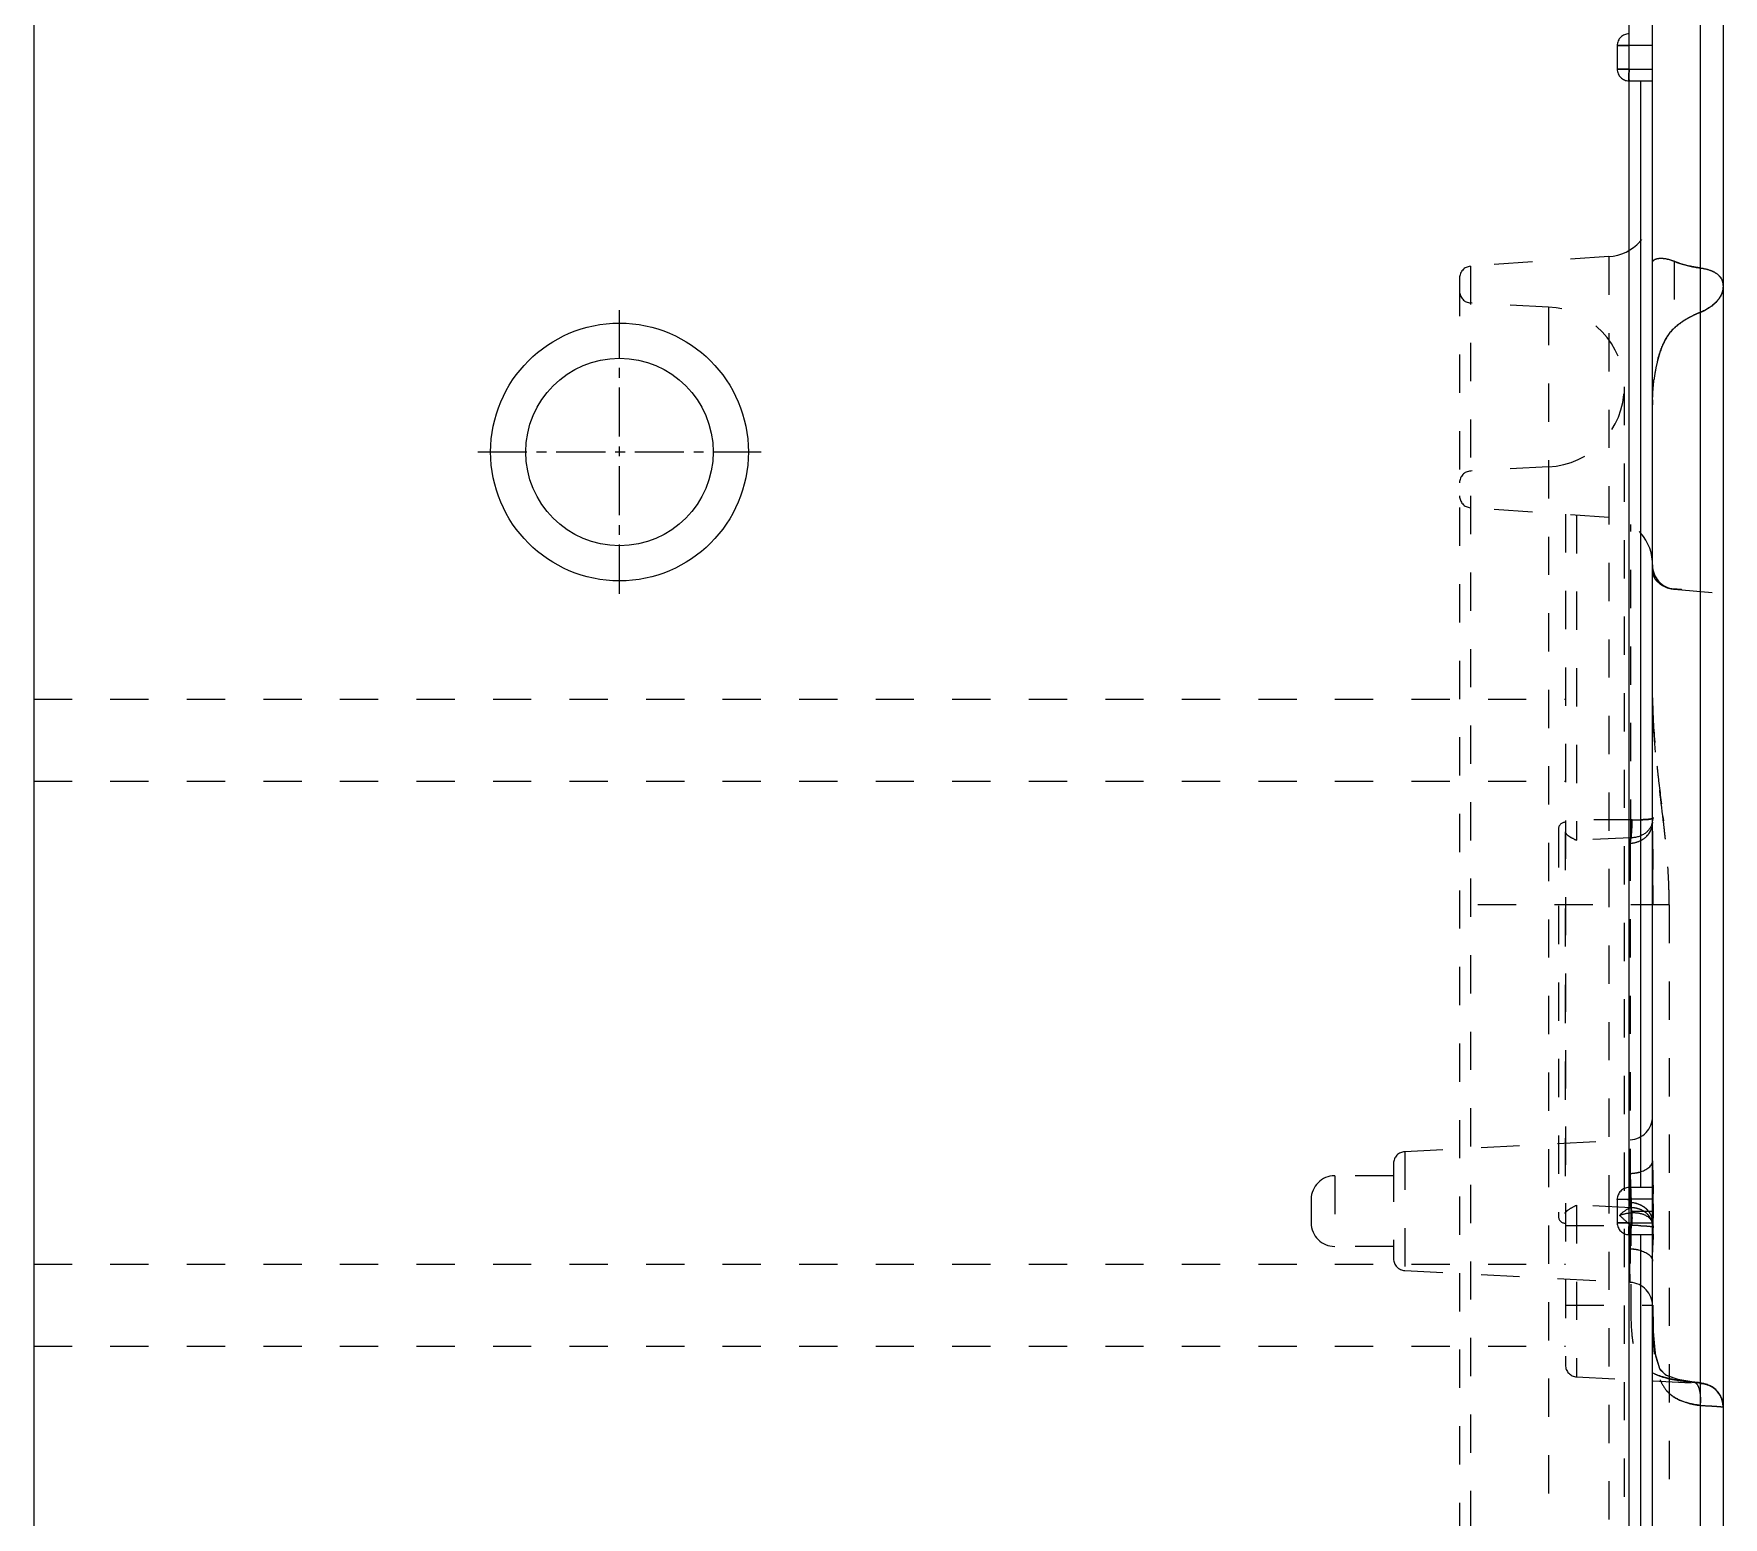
# Model space of a CAD drawing. Header units: millimetres. Extents: x -941 to 1421, y -11614 to -3210.
# Drawn here: x -214.2 to -142, y -6605.1 to -6541.8 of the extents above; entities that cross this region are included whole.
import ezdxf

# ---------------------------------------------------------------- set-up
doc = ezdxf.new("R2010")
doc.units = ezdxf.units.MM
doc.header["$LTSCALE"] = 16.335
doc.linetypes.add('CENTER', pattern=[0.6, 0.375, -0.075, 0.075, -0.075])
doc.linetypes.add('HIDDEN', pattern=[0.2, 0.1, -0.1])
doc.layers.get('0').update_dxf_attribs({"linetype": 'CONTINUOUS'})
doc.layers.add('DEFAULT_2', color=8, linetype='HIDDEN')

msp = doc.modelspace()

# ---------------------------------------------------------------- linework, layer by layer
at = {"color": 7, "linetype": 'Continuous'}
for p, q in [((-214.157, -6411.623), (-214.157, -6791.623)), ((-145.061, -6697.046), (-145.061, -6494.708)), ((-146.066, -6735.76), (-146.066, -6495.949)), ((-143.03, -6506.557), (-143.03, -6655.38)), ((-142.046, -6508.039), (-142.046, -6653.898)), ((-145.061, -6542.273), (-146.068, -6542.273)), ((-146.068, -6543.283), (-145.061, -6543.283)), ((-146.005, -6543.783), (-145.068, -6543.783)), ((-145.563, -6591.018), (-145.563, -6543.783)), ((-145.061, -6591.518), (-146.068, -6591.518)), ((-145.068, -6591.018), (-146.005, -6591.018)), ((-146.068, -6592.528), (-145.061, -6592.528)), ((-146.005, -6593.028), (-145.068, -6593.028)), ((-145.563, -6640.263), (-145.563, -6593.028))]:
    msp.add_line(p, q, dxfattribs=at)
at = {"color": 1, "linetype": 'CENTER', "ltscale": 0.342088}
for p, q in [((-189.157, -6565.673), (-189.157, -6553.573)), ((-195.207, -6559.623), (-183.107, -6559.623))]:
    msp.add_line(p, q, dxfattribs=at)
at = {"color": 7, "linetype": 'Continuous'}
for radius in [5.5, 4]:
    msp.add_circle((-189.157, -6559.623), radius, dxfattribs=at)
at = {"layer": 'DEFAULT_2', "color": 8, "linetype": 'HIDDEN'}
for p, q in [((-146.068, -6542.273), (-146.568, -6542.276)), ((-146.568, -6542.276), (-146.568, -6543.281)), ((-146.068, -6543.281), (-146.568, -6543.281)), ((-146.066, -6543.783), (-146.005, -6543.783)), ((-146.93, -6551.284), (-152.834, -6551.697)), ((-146.93, -6551.284), (-146.931, -6632.855)), ((-152.834, -6551.697), (-152.834, -6632.35)), ((-144.143, -6551.48), (-144.143, -6554.34)), ((-153.302, -6552.198), (-153.302, -6631.849)), ((-149.505, -6553.436), (-152.826, -6553.262)), ((-149.505, -6553.436), (-149.505, -6630.611)), ((-146.267, -6556.848), (-146.267, -6627.198)), ((-149.505, -6560.261), (-152.826, -6560.435)), ((-146.93, -6562.413), (-152.834, -6562)), ((-148.779, -6562.283), (-148.779, -6598.597)), ((-148.303, -6562.317), (-148.303, -6576.198)), ((-145.992, -6576.088), (-145.992, -6562.722)), ((-145.061, -6564.435), (-145.061, -6564.453)), ((-145.045, -6564.649), (-145.04, -6564.673)), ((-144.143, -6565.471), (-144.143, -6565.475)), ((-144.143, -6565.471), (-142.046, -6565.655)), ((-214.157, -6570.173), (-148.779, -6570.173)), ((-214.157, -6573.673), (-148.779, -6573.673)), ((-149.081, -6575.728), (-149.081, -6592.239)), ((-145.929, -6575.323), (-148.779, -6575.323)), ((-145.061, -6575.426), (-145.06, -6575.423)), ((-145.061, -6575.439), (-145.06, -6575.425)), ((-145.061, -6575.439), (-145.06, -6575.426)), ((-145.06, -6575.423), (-145.045, -6575.221)), ((-145.06, -6575.423), (-145.04, -6575.236)), ((-145.06, -6575.426), (-145.06, -6575.424)), ((-145.06, -6575.425), (-145.06, -6575.424)), ((-145.04, -6575.235), (-145.045, -6575.221)), ((-145.04, -6575.236), (-145.04, -6575.235)), ((-144.621, -6575.18), (-144.599, -6575.364)), ((-148.795, -6575.835), (-148.793, -6592.132)), ((-145.986, -6576.088), (-148.303, -6576.198)), ((-146.021, -6576.294), (-146.013, -6577.932)), ((-146.021, -6576.294), (-146.013, -6595.065)), ((-144.349, -6578.958), (-153.302, -6578.958)), ((-144.349, -6578.958), (-144.349, -6605.088)), ((-155.64, -6589.486), (-146.013, -6588.981)), ((-155.64, -6589.486), (-155.64, -6594.561)), ((-156.116, -6589.988), (-156.116, -6594.058)), ((-146.013, -6589.59), (-146.039, -6590.416)), ((-146.013, -6590.035), (-146.021, -6591.673)), ((-158.628, -6590.516), (-158.628, -6593.531)), ((-156.116, -6590.516), (-158.628, -6590.516)), ((-159.633, -6591.521), (-159.633, -6592.526)), ((-146.068, -6591.518), (-146.568, -6591.521)), ((-146.568, -6591.521), (-146.568, -6592.526)), ((-146.005, -6591.018), (-146.066, -6591.018)), ((-148.303, -6591.769), (-148.303, -6599.099)), ((-145.981, -6591.879), (-148.303, -6591.769)), ((-145.992, -6591.878), (-145.992, -6596.043)), ((-145.969, -6592.023), (-145.027, -6592.023)), ((-148.779, -6592.643), (-145.929, -6592.643)), ((-146.068, -6592.526), (-146.568, -6592.526)), ((-146.066, -6593.028), (-146.005, -6593.028)), ((-145.998, -6593.031), (-145.991, -6592.848)), ((-145.064, -6592.529), (-145.061, -6592.527)), ((-145.064, -6592.528), (-145.04, -6592.676)), ((-145.06, -6592.542), (-145.061, -6592.528)), ((-145.06, -6592.543), (-145.061, -6592.54)), ((-145.04, -6592.731), (-145.06, -6592.543)), ((-145.045, -6592.746), (-145.06, -6592.543)), ((-145.039, -6593.01), (-145.05, -6593.482)), ((-145.04, -6592.676), (-145.045, -6592.746)), ((-145.04, -6592.731), (-145.045, -6592.746)), ((-145.04, -6592.731), (-145.04, -6592.731)), ((-156.116, -6593.531), (-158.628, -6593.531)), ((-146.013, -6595.065), (-146.039, -6593.631)), ((-214.157, -6594.293), (-148.779, -6594.293)), ((-155.64, -6594.561), (-146.013, -6595.065)), ((-148.779, -6596.043), (-145.061, -6596.043)), ((-144.939, -6598.125), (-145.021, -6597.163)), ((-214.157, -6597.793), (-148.779, -6597.793)), ((-144.755, -6598.755), (-144.939, -6598.125)), ((-144.501, -6599.021), (-144.741, -6598.77)), ((-148.303, -6599.099), (-142.998, -6599.377)), ((-143.982, -6599.209), (-144.501, -6599.021)), ((-143.306, -6599.318), (-143.982, -6599.209)), ((-143.306, -6599.318), (-143.919, -6599.222)), ((-143.367, -6599.323), (-143.306, -6599.318)), ((-143.306, -6599.318), (-143.306, -6599.318)), ((-143.133, -6599.341), (-143.306, -6599.318)), ((-142.998, -6599.377), (-142.998, -6599.377)), ((-142.046, -6600.372), (-142.056, -6600.234))]:
    msp.add_line(p, q, dxfattribs=at)
for points in [[(-143.919, -6599.222), (-144.469, -6599.039), (-144.733, -6598.794), (-144.924, -6598.213), (-145.017, -6597.263), (-145.04, -6596.043)], [(-142.285, -6599.729), (-142.407, -6599.608), (-142.539, -6599.515), (-142.675, -6599.448), (-142.795, -6599.407), (-142.878, -6599.387), (-142.975, -6599.367), (-143.104, -6599.345), (-143.263, -6599.323), (-143.306, -6599.318)], [(-142.295, -6599.718), (-142.421, -6599.597), (-142.556, -6599.505), (-142.695, -6599.44), (-142.81, -6599.403), (-142.894, -6599.384), (-142.996, -6599.363), (-143.133, -6599.341)], [(-142.057, -6600.228), (-142.106, -6600.038), (-142.187, -6599.866), (-142.295, -6599.718)], [(-142.056, -6600.234), (-142.103, -6600.046), (-142.181, -6599.877), (-142.285, -6599.729)]]:
    msp.add_lwpolyline(points, dxfattribs=at)
for centre, radius, start, end in [((-146.066, -6542.276), 0.502, 90, 180), ((-146.066, -6543.281), 0.502, 180, 270), ((-147.071, -6549.279), 2.01, 274, 0), ((-152.799, -6552.198), 0.502, 94, 180), ((-152.799, -6552.76), 0.502, 180, 267), ((-149.684, -6556.848), 3.417, 273, 87), ((-141.716, -6557.13), 3.701, 120.1811, 124.34555), ((-141.605, -6557.319), 3.92, 117.73094, 120.19719), ((-141.477, -6557.565), 4.197, 111.72231, 117.71174), ((-137.915, -6557.397), 7.136, 169.77573, 172.84258), ((-139.119, -6557.176), 5.912, 165.25058, 169.80544), ((-152.799, -6560.936), 0.502, 93, 180), ((-152.799, -6561.499), 0.502, 180, 266), ((-147.071, -6564.418), 2.01, 357.61872, 86), ((-144.056, -6564.47), 1.005, 179.00879, 265), ((-144.073, -6564.354), 1.123, 241.53098, 266.38454), ((-130.663, -6570.106), 14.398, 180.02385, 181.14368), ((-148.779, -6575.727), 0.301, 90, 180), ((-145.859, -6564.253), 11.07, 269.63631, 271.53523), ((-145.951, -6575.398), 0.895, 328.79352, 335.66744), ((-145.792, -6575.263), 0.749, 337.80564, 347.45624), ((-143.764, -6575.419), 1.296, 171.18071, 174.32783), ((-216.592, -6583.749), 72.48, 6.38981, 6.6429), ((-203.99, -6582.331), 59.798, 6.26842, 6.38413), ((-195.336, -6581.384), 51.092, 5.90276, 6.27196), ((-195.098, -6581.36), 50.853, 5.88865, 6.27449), ((-146.066, -6587.978), 1.005, 273, 0), ((-155.613, -6589.988), 0.502, 93, 180), ((-158.628, -6591.521), 1.005, 90, 180), ((-149.345, -6591.233), 3.359, 3.71166, 5.32526), ((-146.066, -6591.521), 0.502, 90, 180), ((-186.924, -6592.057), 41.897, 0.04627, 1.06612), ((-190.417, -6592.115), 45.391, 0.75498, 1.03871), ((-183.707, -6592.034), 38.68, 0.01602, 0.76609), ((-148.779, -6592.24), 0.301, 180, 270), ((-145.98, -6592.942), 1.063, 83.58469, 90.11003), ((-153.816, -6592.687), 7.887, 1.30829, 2.58155), ((-186.924, -6591.989), 41.897, 358.93388, 359.95373), ((-183.707, -6592.013), 38.68, 359.23391, 359.98398), ((-158.628, -6592.526), 1.005, 180, 270), ((-146.066, -6592.526), 0.502, 180, 270), ((-154.125, -6592.698), 8.196, 0.3802, 1.33238), ((-145.864, -6604.244), 11.601, 88.50404, 90.31789), ((-145.793, -6592.704), 0.749, 12.56428, 22.19738), ((-143.508, -6592.528), 1.553, 179.98303, 182.76105), ((-205.152, -6591.661), 60.128, 358.71451, 358.94442), ((-190.417, -6591.932), 45.391, 358.96129, 359.24502), ((-155.613, -6594.059), 0.502, 180, 267), ((-146.066, -6596.069), 1.005, 0, 87), ((-148.277, -6598.597), 0.502, 180, 267), ((-143.051, -6600.381), 1.005, 0, 87)]:
    msp.add_arc(centre, radius, start, end, dxfattribs=at)
for points, knots in [([(-146.568, -6542.276), (-146.57, -6542.274), (-146.546, -6542.278), (-146.531, -6542.272), (-146.48, -6542.274), (-146.424, -6542.273), (-146.351, -6542.273), (-146.238, -6542.275), (-146.148, -6542.276), (-146.086, -6542.276)], [0, 0, 0, 0, 0.019208, 0.075559, 0.167073, 0.290656, 0.441679, 0.615191, 1, 1, 1, 1]), ([(-146.568, -6542.276), (-146.519, -6542.274), (-146.353, -6542.271), (-146.186, -6542.276), (-146.068, -6542.276)], [0, 0, 0, 0, 0.2927, 1, 1, 1, 1]), ([(-146.568, -6543.281), (-146.57, -6543.283), (-146.546, -6543.279), (-146.531, -6543.284), (-146.48, -6543.283), (-146.424, -6543.284), (-146.351, -6543.283), (-146.238, -6543.282), (-146.148, -6543.281), (-146.086, -6543.281)], [0, 0, 0, 0, 0.019208, 0.075559, 0.167073, 0.290657, 0.441679, 0.615191, 1, 1, 1, 1]), ([(-146.066, -6543.283), (-146.066, -6543.401), (-146.07, -6543.568), (-146.067, -6543.735), (-146.066, -6543.783)], [0, 0, 0, 0, 0.707301, 1, 1, 1, 1]), ([(-146.068, -6543.536), (-146.068, -6543.516), (-146.067, -6543.432), (-146.066, -6543.348), (-146.066, -6543.283)], [0, 0, 0, 0, 0.23532, 1, 1, 1, 1]), ([(-146.066, -6543.783), (-146.066, -6543.778), (-146.07, -6543.695), (-146.069, -6543.613), (-146.068, -6543.536)], [0, 0, 0, 0, 0.068525, 1, 1, 1, 1]), ([(-145.061, -6551.53), (-145.063, -6551.433), (-144.866, -6551.357), (-144.683, -6551.351), (-144.448, -6551.371), (-144.267, -6551.427), (-144.143, -6551.48)], [0, 0, 0, 0, 0.294576, 0.428867, 0.591363, 1, 1, 1, 1]), ([(-144.143, -6551.48), (-144.063, -6551.514), (-143.704, -6551.65), (-143.325, -6551.73), (-143.03, -6551.767)], [0, 0, 0, 0, 0.226355, 1, 1, 1, 1]), ([(-143.03, -6551.767), (-143.134, -6551.754), (-143.513, -6551.695), (-143.887, -6551.59), (-144.143, -6551.48)], [0, 0, 0, 0, 0.272758, 1, 1, 1, 1]), ([(-143.03, -6551.767), (-142.886, -6551.785), (-142.626, -6551.842), (-142.299, -6552.006), (-142.09, -6552.239), (-142.046, -6552.425), (-142.046, -6552.512)], [0, 0, 0, 0, 0.32446, 0.590081, 0.80576, 1, 1, 1, 1]), ([(-142.179, -6552.148), (-142.2, -6552.123), (-142.301, -6552.017), (-142.429, -6551.941), (-142.533, -6551.896)], [0, 0, 0, 0, 0.225299, 1, 1, 1, 1]), ([(-142.046, -6552.594), (-142.046, -6552.629), (-142.059, -6552.78), (-142.123, -6552.924), (-142.186, -6553.021)], [0, 0, 0, 0, 0.23267, 1, 1, 1, 1]), ([(-142.185, -6553.021), (-142.163, -6552.986), (-142.089, -6552.855), (-142.046, -6552.704), (-142.046, -6552.594)], [0, 0, 0, 0, 0.272371, 1, 1, 1, 1]), ([(-142.046, -6552.512), (-142.046, -6552.416), (-142.082, -6552.282), (-142.157, -6552.175), (-142.179, -6552.148)], [0, 0, 0, 0, 0.736317, 1, 1, 1, 1]), ([(-142.186, -6553.021), (-142.227, -6553.086), (-142.451, -6553.367), (-142.77, -6553.562), (-143.03, -6553.666)], [0, 0, 0, 0, 0.214803, 1, 1, 1, 1]), ([(-143.03, -6553.666), (-142.983, -6553.647), (-142.805, -6553.569), (-142.638, -6553.468), (-142.525, -6553.381)], [0, 0, 0, 0, 0.264595, 1, 1, 1, 1]), ([(-142.525, -6553.381), (-142.507, -6553.367), (-142.44, -6553.313), (-142.376, -6553.254), (-142.333, -6553.208)], [0, 0, 0, 0, 0.26024, 1, 1, 1, 1]), ([(-142.333, -6553.208), (-142.318, -6553.193), (-142.265, -6553.134), (-142.217, -6553.071), (-142.185, -6553.021)], [0, 0, 0, 0, 0.260507, 1, 1, 1, 1]), ([(-143.03, -6553.666), (-143.138, -6553.709), (-143.535, -6553.886), (-143.905, -6554.127), (-144.143, -6554.34)], [0, 0, 0, 0, 0.266437, 1, 1, 1, 1]), ([(-144.143, -6554.34), (-144.117, -6554.316), (-144.008, -6554.222), (-143.893, -6554.136), (-143.804, -6554.074)], [0, 0, 0, 0, 0.244327, 1, 1, 1, 1]), ([(-144.143, -6554.34), (-144.35, -6554.524), (-144.648, -6555.025), (-144.987, -6556.127), (-145.062, -6557.013), (-145.061, -6557.603)], [0, 0, 0, 0, 0.240035, 0.488344, 1, 1, 1, 1]), ([(-144.534, -6554.868), (-144.509, -6554.819), (-144.402, -6554.627), (-144.266, -6554.449), (-144.143, -6554.34)], [0, 0, 0, 0, 0.254256, 1, 1, 1, 1]), ([(-145.061, -6557.603), (-145.061, -6557.511), (-145.057, -6557.145), (-145.03, -6556.779), (-144.995, -6556.508)], [0, 0, 0, 0, 0.25183, 1, 1, 1, 1]), ([(-144.143, -6565.475), (-144.393, -6565.459), (-144.821, -6565.292), (-145.063, -6564.88), (-145.061, -6564.704)], [0, 0, 0, 0, 0.58789, 1, 1, 1, 1]), ([(-145.061, -6564.704), (-145.061, -6564.734), (-145.05, -6564.863), (-144.99, -6564.984), (-144.932, -6565.064)], [0, 0, 0, 0, 0.23052, 1, 1, 1, 1]), ([(-144.932, -6565.064), (-144.912, -6565.09), (-144.822, -6565.201), (-144.704, -6565.289), (-144.608, -6565.341)], [0, 0, 0, 0, 0.22956, 1, 1, 1, 1]), ([(-143.808, -6565.5), (-143.837, -6565.498), (-143.949, -6565.488), (-144.061, -6565.48), (-144.143, -6565.475)], [0, 0, 0, 0, 0.261624, 1, 1, 1, 1]), ([(-144.143, -6565.475), (-144.117, -6565.476), (-144.005, -6565.484), (-143.893, -6565.493), (-143.808, -6565.5)], [0, 0, 0, 0, 0.23807, 1, 1, 1, 1]), ([(-144.563, -6575.682), (-144.669, -6574.735), (-144.859, -6573.313), (-145.019, -6571.455), (-145.061, -6570.543), (-145.061, -6570.112)], [0, 0, 0, 0, 0.5109, 0.768884, 1, 1, 1, 1]), ([(-145.058, -6570.393), (-145.054, -6570.595), (-145.021, -6571.47), (-144.945, -6572.343), (-144.875, -6573.012)], [0, 0, 0, 0, 0.231432, 1, 1, 1, 1]), ([(-144.875, -6573.012), (-144.855, -6573.195), (-144.776, -6573.918), (-144.685, -6574.64), (-144.621, -6575.18)], [0, 0, 0, 0, 0.252603, 1, 1, 1, 1]), ([(-146.013, -6576.322), (-145.891, -6576.317), (-145.644, -6576.259), (-145.232, -6576.02), (-145.061, -6575.661), (-145.061, -6575.439)], [0, 0, 0, 0, 0.261211, 0.527991, 1, 1, 1, 1]), ([(-145.992, -6575.323), (-145.992, -6575.475), (-145.992, -6575.729), (-145.993, -6575.985), (-145.985, -6576.088)], [0, 0, 0, 0, 0.5935, 1, 1, 1, 1]), ([(-145.982, -6576.088), (-145.96, -6575.986), (-145.939, -6575.729), (-145.93, -6575.474), (-145.929, -6575.323)], [0, 0, 0, 0, 0.409051, 1, 1, 1, 1]), ([(-145.061, -6575.426), (-145.103, -6575.612), (-145.358, -6575.972), (-145.773, -6576.088), (-145.982, -6576.088)], [0, 0, 0, 0, 0.476863, 1, 1, 1, 1]), ([(-145.955, -6575.901), (-145.954, -6575.881), (-145.947, -6575.792), (-145.94, -6575.703), (-145.936, -6575.634)], [0, 0, 0, 0, 0.225554, 1, 1, 1, 1]), ([(-145.936, -6575.634), (-145.935, -6575.609), (-145.931, -6575.506), (-145.929, -6575.402), (-145.929, -6575.323)], [0, 0, 0, 0, 0.242902, 1, 1, 1, 1]), ([(-145.929, -6575.323), (-145.813, -6575.324), (-145.604, -6575.323), (-145.316, -6575.309), (-145.157, -6575.296), (-145.04, -6575.262), (-145.04, -6575.236)], [0, 0, 0, 0, 0.385081, 0.702951, 0.913111, 1, 1, 1, 1]), ([(-145.05, -6575.255), (-145.066, -6575.269), (-145.125, -6575.286), (-145.232, -6575.303), (-145.384, -6575.313), (-145.499, -6575.318), (-145.562, -6575.32)], [0, 0, 0, 0, 0.124217, 0.337623, 0.634191, 1, 1, 1, 1]), ([(-145.135, -6575.767), (-145.123, -6575.74), (-145.082, -6575.635), (-145.061, -6575.522), (-145.061, -6575.439)], [0, 0, 0, 0, 0.262988, 1, 1, 1, 1]), ([(-148.795, -6575.829), (-148.795, -6575.835), (-148.79, -6575.866), (-148.771, -6575.891), (-148.756, -6575.91)], [0, 0, 0, 0, 0.222765, 1, 1, 1, 1]), ([(-148.795, -6575.835), (-148.795, -6575.87), (-148.738, -6575.944), (-148.574, -6576.064), (-148.414, -6576.142), (-148.303, -6576.198)], [0, 0, 0, 0, 0.166876, 0.401117, 1, 1, 1, 1]), ([(-148.756, -6575.91), (-148.743, -6575.926), (-148.67, -6576.003), (-148.577, -6576.056), (-148.503, -6576.095)], [0, 0, 0, 0, 0.20494, 1, 1, 1, 1]), ([(-145.986, -6576.088), (-145.994, -6576.121), (-146.006, -6576.189), (-146.01, -6576.26), (-146.021, -6576.294)], [0, 0, 0, 0, 0.487548, 1, 1, 1, 1]), ([(-146.021, -6576.294), (-146.01, -6576.26), (-146.006, -6576.189), (-145.994, -6576.121), (-145.985, -6576.088)], [0, 0, 0, 0, 0.512394, 1, 1, 1, 1]), ([(-146.013, -6576.322), (-145.953, -6576.32), (-145.71, -6576.285), (-145.473, -6576.174), (-145.337, -6576.048)], [0, 0, 0, 0, 0.243564, 1, 1, 1, 1]), ([(-145.987, -6576.104), (-145.98, -6576.092), (-145.957, -6576.026), (-145.959, -6575.956), (-145.955, -6575.901)], [0, 0, 0, 0, 0.205297, 1, 1, 1, 1]), ([(-145.061, -6575.804), (-145.061, -6576.065), (-145.053, -6577.116), (-145.04, -6578.167), (-145.04, -6578.958)], [0, 0, 0, 0, 0.247563, 1, 1, 1, 1]), ([(-145.054, -6576.841), (-145.057, -6576.583), (-145.06, -6576.237), (-145.061, -6575.891), (-145.061, -6575.804)], [0, 0, 0, 0, 0.748169, 1, 1, 1, 1]), ([(-144.349, -6578.958), (-144.349, -6578.721), (-144.366, -6577.776), (-144.442, -6576.834), (-144.515, -6576.13)], [0, 0, 0, 0, 0.251098, 1, 1, 1, 1]), ([(-145.04, -6578.958), (-145.04, -6578.428), (-145.045, -6577.722), (-145.053, -6577.016), (-145.054, -6576.841)], [0, 0, 0, 0, 0.751796, 1, 1, 1, 1]), ([(-146.013, -6590.415), (-145.893, -6590.412), (-145.544, -6590.375), (-145.061, -6590.14), (-145.061, -6589.884)], [0, 0, 0, 0, 0.319372, 1, 1, 1, 1]), ([(-145.135, -6590.081), (-145.123, -6590.065), (-145.084, -6590.006), (-145.061, -6589.935), (-145.061, -6589.884)], [0, 0, 0, 0, 0.27866, 1, 1, 1, 1]), ([(-145.061, -6589.884), (-145.061, -6589.941), (-145.059, -6590.172), (-145.054, -6590.404), (-145.05, -6590.579)], [0, 0, 0, 0, 0.244424, 1, 1, 1, 1]), ([(-146, -6590.921), (-146.005, -6590.873), (-146.026, -6590.688), (-146.055, -6590.502), (-146.055, -6590.364)], [0, 0, 0, 0, 0.25945, 1, 1, 1, 1]), ([(-146.013, -6590.415), (-145.983, -6590.414), (-145.86, -6590.407), (-145.737, -6590.387), (-145.646, -6590.365)], [0, 0, 0, 0, 0.244065, 1, 1, 1, 1]), ([(-146.013, -6590.415), (-146.013, -6590.541), (-146.001, -6591.077), (-145.969, -6591.613), (-145.969, -6592.023)], [0, 0, 0, 0, 0.234798, 1, 1, 1, 1]), ([(-145.05, -6590.579), (-145.049, -6590.637), (-145.043, -6590.875), (-145.037, -6591.113), (-145.034, -6591.292)], [0, 0, 0, 0, 0.24677, 1, 1, 1, 1]), ([(-146.568, -6591.521), (-146.569, -6591.52), (-146.555, -6591.522), (-146.547, -6591.519), (-146.518, -6591.519), (-146.469, -6591.518), (-146.384, -6591.518), (-146.312, -6591.519), (-146.272, -6591.519)], [0, 0, 0, 0, 0.017628, 0.069665, 0.154761, 0.271544, 0.590072, 1, 1, 1, 1]), ([(-146.568, -6591.521), (-146.519, -6591.519), (-146.353, -6591.516), (-146.186, -6591.521), (-146.068, -6591.521)], [0, 0, 0, 0, 0.2927, 1, 1, 1, 1]), ([(-146.013, -6591.644), (-145.77, -6591.656), (-145.398, -6591.798), (-145.113, -6592.185), (-145.061, -6592.415), (-145.061, -6592.527)], [0, 0, 0, 0, 0.516563, 0.762554, 1, 1, 1, 1]), ([(-146.013, -6591.644), (-145.983, -6591.646), (-145.858, -6591.657), (-145.735, -6591.691), (-145.646, -6591.727)], [0, 0, 0, 0, 0.241033, 1, 1, 1, 1]), ([(-145.979, -6591.463), (-145.981, -6591.351), (-145.983, -6591.201), (-145.99, -6591.052), (-145.993, -6591.015)], [0, 0, 0, 0, 0.754295, 1, 1, 1, 1]), ([(-148.717, -6592.013), (-148.728, -6592.022), (-148.762, -6592.054), (-148.795, -6592.098), (-148.795, -6592.132)], [0, 0, 0, 0, 0.300697, 1, 1, 1, 1]), ([(-148.793, -6592.132), (-148.793, -6592.098), (-148.737, -6592.023), (-148.574, -6591.902), (-148.414, -6591.825), (-148.303, -6591.769)], [0, 0, 0, 0, 0.166373, 0.399486, 1, 1, 1, 1]), ([(-145.981, -6591.879), (-146.024, -6591.895), (-146.206, -6591.973), (-146.366, -6592.096), (-146.471, -6592.205)], [0, 0, 0, 0, 0.234946, 1, 1, 1, 1]), ([(-146.471, -6592.205), (-146.328, -6592.148), (-146.026, -6592.075), (-145.589, -6592.093), (-145.235, -6592.247), (-145.095, -6592.437), (-145.064, -6592.53)], [0, 0, 0, 0, 0.29212, 0.579559, 0.81433, 1, 1, 1, 1]), ([(-145.992, -6592.643), (-146.032, -6592.606), (-146.192, -6592.46), (-146.351, -6592.314), (-146.471, -6592.205)], [0, 0, 0, 0, 0.25392, 1, 1, 1, 1]), ([(-145.969, -6592.023), (-145.969, -6592.169), (-145.978, -6592.458), (-145.98, -6592.885), (-146.015, -6593.291), (-146.055, -6593.554), (-146.055, -6593.683)], [0, 0, 0, 0, 0.263598, 0.521943, 0.768816, 1, 1, 1, 1]), ([(-146.021, -6591.673), (-146.01, -6591.707), (-146.006, -6591.777), (-145.994, -6591.846), (-145.986, -6591.879)], [0, 0, 0, 0, 0.512521, 1, 1, 1, 1]), ([(-145.986, -6591.879), (-145.994, -6591.846), (-146.006, -6591.777), (-146.01, -6591.707), (-146.021, -6591.673)], [0, 0, 0, 0, 0.487627, 1, 1, 1, 1]), ([(-145.982, -6591.879), (-145.979, -6591.891), (-145.968, -6591.953), (-145.96, -6592.015), (-145.955, -6592.065)], [0, 0, 0, 0, 0.195751, 1, 1, 1, 1]), ([(-145.955, -6592.065), (-145.953, -6592.085), (-145.945, -6592.174), (-145.94, -6592.263), (-145.937, -6592.332)], [0, 0, 0, 0, 0.225696, 1, 1, 1, 1]), ([(-145.297, -6592.136), (-145.364, -6592.074), (-145.468, -6592.005), (-145.58, -6591.957), (-145.609, -6591.946)], [0, 0, 0, 0, 0.743894, 1, 1, 1, 1]), ([(-145.337, -6591.919), (-145.315, -6591.939), (-145.234, -6592.022), (-145.17, -6592.122), (-145.135, -6592.201)], [0, 0, 0, 0, 0.256404, 1, 1, 1, 1]), ([(-145.099, -6592.421), (-145.131, -6592.341), (-145.195, -6592.24), (-145.276, -6592.157), (-145.297, -6592.136)], [0, 0, 0, 0, 0.744451, 1, 1, 1, 1]), ([(-145.135, -6592.201), (-145.123, -6592.228), (-145.082, -6592.332), (-145.061, -6592.445), (-145.061, -6592.528)], [0, 0, 0, 0, 0.262982, 1, 1, 1, 1]), ([(-146.568, -6592.526), (-146.57, -6592.528), (-146.546, -6592.524), (-146.531, -6592.529), (-146.48, -6592.528), (-146.424, -6592.529), (-146.351, -6592.528), (-146.238, -6592.527), (-146.148, -6592.526), (-146.086, -6592.526)], [0, 0, 0, 0, 0.019208, 0.075559, 0.167073, 0.290657, 0.441679, 0.615191, 1, 1, 1, 1]), ([(-146.066, -6593.028), (-146.066, -6593.023), (-146.07, -6592.94), (-146.069, -6592.858), (-146.068, -6592.781)], [0, 0, 0, 0, 0.068525, 1, 1, 1, 1]), ([(-146.066, -6592.528), (-146.066, -6592.646), (-146.07, -6592.813), (-146.067, -6592.98), (-146.066, -6593.028)], [0, 0, 0, 0, 0.707301, 1, 1, 1, 1]), ([(-146.068, -6592.781), (-146.068, -6592.761), (-146.067, -6592.677), (-146.066, -6592.593), (-146.066, -6592.528)], [0, 0, 0, 0, 0.23532, 1, 1, 1, 1]), ([(-146.013, -6593.632), (-146.013, -6593.583), (-146.011, -6593.383), (-146.004, -6593.183), (-145.998, -6593.031)], [0, 0, 0, 0, 0.2411, 1, 1, 1, 1]), ([(-145.562, -6592.647), (-145.534, -6592.648), (-145.435, -6592.651), (-145.336, -6592.656), (-145.265, -6592.663)], [0, 0, 0, 0, 0.279234, 1, 1, 1, 1]), ([(-145.265, -6592.663), (-145.245, -6592.664), (-145.184, -6592.671), (-145.122, -6592.68), (-145.083, -6592.694)], [0, 0, 0, 0, 0.314558, 1, 1, 1, 1]), ([(-145.05, -6593.468), (-145.049, -6593.409), (-145.043, -6593.171), (-145.037, -6592.934), (-145.034, -6592.754)], [0, 0, 0, 0, 0.24677, 1, 1, 1, 1]), ([(-146.013, -6593.632), (-145.893, -6593.635), (-145.544, -6593.672), (-145.061, -6593.907), (-145.061, -6594.162)], [0, 0, 0, 0, 0.31938, 1, 1, 1, 1]), ([(-146.013, -6593.632), (-145.983, -6593.633), (-145.859, -6593.64), (-145.736, -6593.659), (-145.645, -6593.681)], [0, 0, 0, 0, 0.244067, 1, 1, 1, 1]), ([(-145.061, -6594.162), (-145.061, -6594.106), (-145.059, -6593.874), (-145.054, -6593.643), (-145.05, -6593.468)], [0, 0, 0, 0, 0.244424, 1, 1, 1, 1]), ([(-145.135, -6593.966), (-145.124, -6593.981), (-145.084, -6594.04), (-145.061, -6594.111), (-145.061, -6594.162)], [0, 0, 0, 0, 0.278735, 1, 1, 1, 1]), ([(-145.992, -6596.043), (-145.992, -6596.467), (-145.985, -6597.087), (-145.87, -6597.877), (-145.674, -6598.4), (-145.292, -6598.812), (-144.755, -6599.086), (-144.097, -6599.241), (-143.62, -6599.298), (-143.367, -6599.323)], [0, 0, 0, 0, 0.257344, 0.37566, 0.484391, 0.590998, 0.708535, 0.845405, 1, 1, 1, 1]), ([(-143.03, -6600.316), (-143.253, -6600.289), (-143.671, -6600.204), (-144.15, -6599.984), (-144.442, -6599.725), (-144.674, -6599.408), (-144.862, -6598.917), (-144.971, -6598.262), (-145.022, -6597.551), (-145.041, -6596.805), (-145.044, -6596.299), (-145.045, -6596.043)], [0, 0, 0, 0, 0.126056, 0.237898, 0.290643, 0.343797, 0.456649, 0.581469, 0.715807, 0.856514, 1, 1, 1, 1]), ([(-145.045, -6596.043), (-145.043, -6596.609), (-145.041, -6597.44), (-144.944, -6598.504), (-144.829, -6598.999), (-144.739, -6599.221)], [0, 0, 0, 0, 0.529605, 0.776072, 1, 1, 1, 1]), ([(-144.358, -6599.173), (-144.423, -6599.158), (-144.67, -6599.096), (-144.912, -6599.007), (-145.076, -6598.917)], [0, 0, 0, 0, 0.262763, 1, 1, 1, 1]), ([(-144.739, -6599.221), (-144.716, -6599.277), (-144.619, -6599.489), (-144.478, -6599.684), (-144.351, -6599.802)], [0, 0, 0, 0, 0.259114, 1, 1, 1, 1]), ([(-143.367, -6599.323), (-143.452, -6599.314), (-143.784, -6599.277), (-144.116, -6599.228), (-144.358, -6599.173)], [0, 0, 0, 0, 0.255981, 1, 1, 1, 1]), ([(-142.998, -6599.377), (-142.998, -6599.374), (-143.013, -6599.375), (-143.028, -6599.368), (-143.063, -6599.364), (-143.105, -6599.356), (-143.159, -6599.348), (-143.247, -6599.336), (-143.318, -6599.328), (-143.367, -6599.323)], [0, 0, 0, 0, 0.019834, 0.0758, 0.1649, 0.284063, 0.430213, 0.600286, 1, 1, 1, 1]), ([(-143.306, -6599.318), (-143.255, -6599.324), (-143.176, -6599.386), (-143.111, -6599.503), (-143.047, -6599.688), (-143.012, -6599.966), (-143.019, -6600.197), (-143.03, -6600.316)], [0, 0, 0, 0, 0.14118, 0.242776, 0.368241, 0.673904, 1, 1, 1, 1]), ([(-143.306, -6599.318), (-143.254, -6599.324), (-143.175, -6599.386), (-143.111, -6599.503), (-143.047, -6599.689), (-143.012, -6599.966), (-143.019, -6600.197), (-143.03, -6600.316)], [0, 0, 0, 0, 0.141191, 0.242792, 0.368257, 0.673911, 1, 1, 1, 1]), ([(-142.046, -6600.372), (-142.048, -6600.121), (-142.254, -6599.609), (-142.756, -6599.389), (-142.998, -6599.377)], [0, 0, 0, 0, 0.50851, 1, 1, 1, 1]), ([(-142.998, -6599.377), (-142.969, -6599.378), (-142.848, -6599.391), (-142.729, -6599.426), (-142.645, -6599.464)], [0, 0, 0, 0, 0.237664, 1, 1, 1, 1]), ([(-144.351, -6599.802), (-144.298, -6599.851), (-144.054, -6600.042), (-143.76, -6600.157), (-143.533, -6600.22)], [0, 0, 0, 0, 0.23652, 1, 1, 1, 1]), ([(-143.533, -6600.22), (-143.493, -6600.231), (-143.328, -6600.273), (-143.159, -6600.301), (-143.03, -6600.316)], [0, 0, 0, 0, 0.242902, 1, 1, 1, 1]), ([(-143.03, -6600.316), (-142.896, -6600.323), (-142.706, -6600.332), (-142.467, -6600.346), (-142.324, -6600.356), (-142.209, -6600.365), (-142.132, -6600.371), (-142.088, -6600.375), (-142.065, -6600.376), (-142.055, -6600.38), (-142.046, -6600.379), (-142.046, -6600.38)], [0, 0, 0, 0, 0.407125, 0.580013, 0.726634, 0.844165, 0.929928, 0.960308, 0.982185, 0.995441, 1, 1, 1, 1]), ([(-142.125, -6599.999), (-142.112, -6600.03), (-142.068, -6600.152), (-142.046, -6600.282), (-142.046, -6600.378)], [0, 0, 0, 0, 0.258831, 1, 1, 1, 1])]:
    msp.add_open_spline(points, degree=3, knots=knots, dxfattribs=at)
for points in [[(-144.707, -6555.261), (-144.658, -6555.127), (-144.601, -6554.995), (-144.534, -6554.868)], [(-144.836, -6555.671), (-144.8, -6555.533), (-144.757, -6555.395), (-144.707, -6555.261)], [(-145.061, -6575.439), (-145.061, -6575.366), (-145.056, -6575.293), (-145.045, -6575.22)], [(-145.061, -6575.439), (-145.061, -6575.39), (-145.058, -6575.34), (-145.054, -6575.291)], [(-145.04, -6575.236), (-145.04, -6575.243), (-145.045, -6575.25), (-145.05, -6575.255)], [(-145.337, -6576.048), (-145.278, -6575.994), (-145.227, -6575.93), (-145.185, -6575.862)], [(-146.272, -6591.519), (-146.21, -6591.52), (-146.148, -6591.521), (-146.086, -6591.521)], [(-145.969, -6592.023), (-145.969, -6591.837), (-145.975, -6591.65), (-145.979, -6591.463)], [(-145.976, -6592.439), (-145.972, -6592.301), (-145.969, -6592.162), (-145.969, -6592.023)], [(-145.609, -6591.946), (-145.69, -6591.915), (-145.775, -6591.895), (-145.861, -6591.886)], [(-145.646, -6591.727), (-145.534, -6591.772), (-145.426, -6591.836), (-145.337, -6591.919)], [(-145.991, -6592.848), (-145.985, -6592.712), (-145.98, -6592.576), (-145.976, -6592.439)], [(-145.083, -6592.694), (-145.071, -6592.698), (-145.059, -6592.703), (-145.05, -6592.712)], [(-145.061, -6592.528), (-145.061, -6592.601), (-145.056, -6592.674), (-145.045, -6592.746)], [(-145.045, -6592.746), (-145.052, -6592.699), (-145.057, -6592.651), (-145.059, -6592.603)], [(-145.05, -6592.712), (-145.045, -6592.716), (-145.04, -6592.724), (-145.04, -6592.731)], [(-142.645, -6599.464), (-142.535, -6599.512), (-142.432, -6599.58), (-142.346, -6599.664)], [(-142.346, -6599.664), (-142.251, -6599.757), (-142.176, -6599.875), (-142.125, -6599.999)]]:
    msp.add_open_spline(points, degree=3, dxfattribs=at)

doc.saveas('drawing.dxf')
